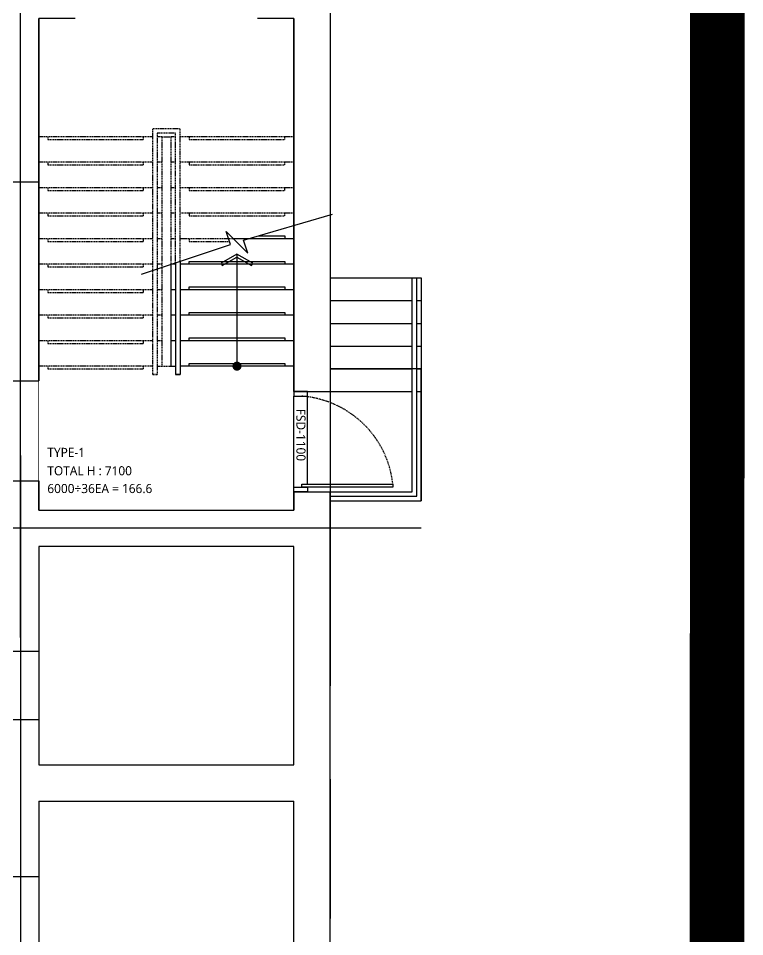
# Model space of a CAD drawing. Header units: millimetres. Extents: x -27104 to 125781, y -3376 to 46996.
# Drawn here: x 60169.7 to 60325.7, y 18760.5 to 18957.9 of the extents above; entities that cross this region are included whole.
import ezdxf

# ---------------------------------------------------------------- set-up
doc = ezdxf.new("R2010")
doc.units = ezdxf.units.MM
doc.header["$LTSCALE"] = 100
doc.header["$MEASUREMENT"] = 0
for name, pattern in [('-HID', [2.5, 1.5, -1]), ('HID', [2.5, 1.5, -1]), ('HIDDEN2', [0.1875, 0.125, -0.0625])]:
    doc.linetypes.add(name, pattern=pattern)
doc.layers.get('0').update_dxf_attribs({"linetype": 'CONTINUOUS'})
doc.layers.get('Defpoints').update_dxf_attribs({"color": 171, "linetype": 'CONTINUOUS'})
for name, color, linetype in [('251', 251, 'CONTINUOUS'), ('CON', 2, 'CONTINUOUS'), ('DOOR', 4, 'CONTINUOUS'), ('DOOR ELE', 253, 'CONTINUOUS'), ('DOOR(OPEN ELE)', 5, 'CONTINUOUS'), ('ELE9', 9, 'CONTINUOUS'), ('STAIR', 4, 'CONTINUOUS'), ('STAIR(ETC)', 8, 'CONTINUOUS'), ('SYM(STAIR)', 251, 'CONTINUOUS'), ('계단-논슬립', 252, 'CONTINUOUS')]:
    doc.layers.add(name, color=color, linetype=linetype)
doc.styles.add('나눔바른고딕', font='NanumBarunGothic.ttf')

# ---------------------------------------------------------------- blocks, each defined once
blk = doc.blocks.new('기준층 계단실A CORE')
at = {"layer": 'STAIR'}
for p, q in [((1250, -1300), (0, -1300)), ((1350, -1300), (1300, -1300)), ((1350, -1300), (1350, -3820)), ((1450, -1300), (1450, -3820)), ((1500, -1300), (1450, -1300)), ((2800, -1300), (1550, -1300)), ((1250, -1580), (0, -1580)), ((1350, -1580), (1300, -1580)), ((1500, -1580), (1450, -1580)), ((2800, -1580), (1550, -1580)), ((1250, -1860), (0, -1860)), ((1350, -1860), (1300, -1860)), ((1500, -1860), (1450, -1860)), ((2800, -1860), (1550, -1860)), ((1250, -2140), (0, -2140)), ((1350, -2140), (1300, -2140)), ((1500, -2140), (1450, -2140)), ((2800, -2140), (1550, -2140)), ((1250, -2420), (0, -2420)), ((1350, -2420), (1300, -2420)), ((1500, -2420), (1450, -2420)), ((2800, -2420), (1550, -2420)), ((1250, -2700), (0, -2700)), ((1350, -2700), (1300, -2700)), ((1500, -2700), (1450, -2700)), ((2800, -2700), (1550, -2700)), ((1250, -2980), (0, -2980)), ((1350, -2980), (1300, -2980)), ((1500, -2980), (1450, -2980)), ((2800, -2980), (1550, -2980)), ((1250, -3260), (0, -3260)), ((1350, -3260), (1300, -3260)), ((1500, -3260), (1450, -3260)), ((2800, -3260), (1550, -3260)), ((1250, -3540), (0, -3540)), ((1350, -3540), (1300, -3540)), ((1500, -3540), (1450, -3540)), ((2800, -3540), (1550, -3540)), ((1250, -3820), (0, -3820)), ((2800, -3820), (1550, -3820))]:
    blk.add_line(p, q, dxfattribs=at)
for points in [[(1350, -1300), (1450, -1300)], [(1300, -3820), (1500, -3820)]]:
    blk.add_lwpolyline(points, dxfattribs=at)
at = {"layer": 'STAIR(ETC)'}
for p, q in [((1250, -3910), (1250, -1210)), ((1250, -1210), (1550, -1210)), ((1500, -1260), (1300, -1260)), ((1300, -3910), (1250, -3910))]:
    blk.add_line(p, q, dxfattribs=at)
for points in [[(1250, -3910), (1550, -3910), (1550, -1210)], [(1300, -1260), (1300, -3860), (1500, -3860), (1500, -1260)]]:
    blk.add_lwpolyline(points, dxfattribs=at)
at = {"layer": 'SYM(STAIR)'}
for points in [[(625, -3850), (625, -535), (2175, -535), (2175, -2333)], [(1125, -2810), (2104, -2484), (2057, -2342), (2293, -2579), (2246, -2437), (3225, -2151)], [(2175, -2589), (2175, -3820)]]:
    blk.add_lwpolyline(points, dxfattribs=at)
for points in [[(2000, -2231), (2014, -2207), (2175, -2300), (2336, -2207), (2350, -2231), (2175, -2333)], [(2000, -2690), (2014, -2715), (2175, -2622), (2336, -2715), (2350, -2690), (2175, -2589)]]:
    blk.add_lwpolyline(points, close=True, dxfattribs=at)
at = {"layer": 'SYM(STAIR)', "const_width": 50}
for points in [[(650, -3850, -1), (600, -3850, -1)], [(2200, -3820, -1), (2150, -3820, -1)]]:
    blk.add_lwpolyline(points, format="xyb", close=True, dxfattribs=at)
at = {"layer": '계단-논슬립'}
for points in [[(100, -1300), (100, -1330), (1150, -1330), (1150, -1300)], [(1650, -1300), (1650, -1330), (2800, -1330), (2800, -1300)], [(100, -1580), (100, -1610), (1150, -1610), (1150, -1580)], [(1650, -1580), (1650, -1610), (2800, -1610), (2800, -1580)], [(100, -1860), (100, -1890), (1150, -1890), (1150, -1860)], [(1650, -1860), (1650, -1890), (2800, -1890), (2800, -1860)], [(100, -2140), (100, -2170), (1150, -2170), (1150, -2140)], [(1650, -2140), (1650, -2170), (2800, -2170), (2800, -2140)], [(100, -2420), (100, -2450), (1150, -2450), (1150, -2420)], [(1650, -2420), (1650, -2450), (2092, -2450)], [(2407, -2390), (2800, -2390), (2800, -2420)], [(100, -2700), (100, -2730), (1150, -2730), (1150, -2700)], [(1650, -2700), (1650, -2670), (2800, -2670), (2800, -2700)], [(100, -2980), (100, -3010), (1150, -3010), (1150, -2980)], [(1650, -2980), (1650, -2950), (2800, -2950), (2800, -2980)], [(100, -3260), (100, -3290), (1150, -3290), (1150, -3260)], [(1650, -3260), (1650, -3230), (2800, -3230), (2800, -3260)], [(1650, -3540), (1650, -3510), (2800, -3510), (2800, -3540)], [(100, -3540), (100, -3570), (1150, -3570), (1150, -3540)], [(100, -3820), (100, -3850), (1150, -3850), (1150, -3820)], [(1650, -3820), (1650, -3790), (2800, -3790), (2800, -3820)]]:
    blk.add_lwpolyline(points, dxfattribs=at)
at = {"layer": 'Defpoints', "style": '나눔바른고딕'}
for s, p in [('TYPE-1', (93, -4817)), ('TOTAL H : 10000', (93, -5019)), ('10000÷60EA = 166.7', (93, -5214))]:
    blk.add_text(s, height=100, dxfattribs=at).set_placement(p)
blk = doc.blocks.new('지하2층 계단실A CORE')
at = {"ltscale": 0.1}
blk.add_wipeout([(0, 5400), (2800, 5400), (2800, 0), (0, 0)], dxfattribs=at).dxf.layer = '251'
at = {"layer": 'CON', "ltscale": 0.1}
for points in [[(400, 5400), (0, 5400), (0, 1420)], [(2800, 1300), (2800, 5400), (2400, 5400)], [(0, 320), (0, 0), (2800, 0), (2800, 200)]]:
    blk.add_lwpolyline(points, dxfattribs=at)
at = {"layer": 'STAIR'}
for p, q in [((2800, 2980), (2134, 2980)), ((1450, 2698), (1450, 1580)), ((1500, 2700), (1455, 2700)), ((2800, 2700), (1550, 2700)), ((1500, 2420), (1450, 2420)), ((2800, 2420), (1550, 2420)), ((1500, 2140), (1450, 2140)), ((2800, 2140), (1550, 2140)), ((1500, 1860), (1450, 1860)), ((2800, 1860), (1550, 1860)), ((2800, 1580), (1550, 1580))]:
    blk.add_line(p, q, dxfattribs=at)
blk.add_lwpolyline([(1450, 1580), (1500, 1580)], dxfattribs=at)
at = {"layer": 'STAIR(ETC)', "linetype": 'HIDDEN2'}
for p, q in [((1250, 1490), (1250, 4190)), ((1250, 4190), (1550, 4190)), ((1500, 4140), (1300, 4140)), ((1300, 4140), (1300, 1490)), ((1500, 2715), (1500, 4140)), ((1350, 4100), (1300, 4100)), ((1350, 4100), (1350, 1580)), ((1450, 4100), (1450, 2698)), ((1500, 4100), (1450, 4100)), ((1350, 3820), (1300, 3820)), ((1500, 3820), (1450, 3820)), ((1350, 3540), (1300, 3540)), ((1500, 3540), (1450, 3540)), ((1350, 3260), (1300, 3260)), ((1500, 3260), (1450, 3260)), ((1350, 2980), (1300, 2980)), ((1500, 2980), (1450, 2980)), ((1350, 2700), (1300, 2700)), ((1350, 2420), (1300, 2420)), ((1350, 2140), (1300, 2140)), ((1350, 1860), (1300, 1860)), ((1300, 1490), (1250, 1490))]:
    blk.add_line(p, q, dxfattribs=at)
at = {"layer": 'STAIR(ETC)'}
for p, q in [((1550, 2732), (1550, 1490)), ((1500, 2715), (1500, 1490)), ((1550, 1490), (1500, 1490))]:
    blk.add_line(p, q, dxfattribs=at)
at = {"layer": 'STAIR(ETC)', "linetype": 'HIDDEN2'}
for points in [[(1550, 2732), (1550, 4190)], [(1350, 4100), (1450, 4100)], [(1300, 1580), (1450, 1580)], [(1250, 1490), (1300, 1490)]]:
    blk.add_lwpolyline(points, dxfattribs=at)
at = {"layer": 'STAIR(ETC)'}
blk.add_lwpolyline([(1500, 1490), (1550, 1490)], dxfattribs=at)
at = {"layer": 'SYM(STAIR)'}
for points in [[(1125, 2590), (2104, 2916), (2057, 3058), (2293, 2821), (2246, 2963), (3225, 3249)], [(2175, 2811), (2175, 1580)]]:
    blk.add_lwpolyline(points, dxfattribs=at)
blk.add_lwpolyline([(2000, 2710), (2014, 2685), (2175, 2778), (2336, 2685), (2350, 2710), (2175, 2811)], close=True, dxfattribs=at)
at = {"layer": 'SYM(STAIR)', "const_width": 50}
blk.add_lwpolyline([(2200, 1580, -1), (2150, 1580, -1)], format="xyb", close=True, dxfattribs=at)
at = {"layer": '계단-논슬립', "linetype": 'HIDDEN2'}
for p, q in [((1250, 4100), (0, 4100)), ((2800, 4100), (1550, 4100)), ((1250, 3820), (0, 3820)), ((2800, 3820), (1550, 3820)), ((1250, 3540), (0, 3540)), ((2800, 3540), (1550, 3540)), ((1250, 3260), (0, 3260)), ((2800, 3260), (1550, 3260)), ((1250, 2980), (0, 2980)), ((2134, 2980), (1550, 2980)), ((1250, 2700), (0, 2700)), ((1250, 2420), (0, 2420)), ((1250, 2140), (0, 2140)), ((1250, 1860), (0, 1860)), ((1250, 1580), (0, 1580))]:
    blk.add_line(p, q, dxfattribs=at)
for points in [[(100, 4100), (100, 4070), (1150, 4070), (1150, 4100)], [(1650, 4100), (1650, 4070), (2700, 4070), (2700, 4100)], [(100, 3820), (100, 3790), (1150, 3790), (1150, 3820)], [(1650, 3820), (1650, 3790), (2700, 3790), (2700, 3820)], [(100, 3540), (100, 3510), (1150, 3510), (1150, 3540)], [(1650, 3540), (1650, 3510), (2700, 3510), (2700, 3540)], [(100, 3260), (100, 3230), (1150, 3230), (1150, 3260)], [(1650, 3260), (1650, 3230), (2700, 3230), (2700, 3260)], [(100, 2980), (100, 2950), (1150, 2950), (1150, 2980)], [(1650, 2980), (1650, 2950), (2092, 2950)], [(100, 2700), (100, 2670), (1150, 2670), (1150, 2700)], [(100, 2420), (100, 2390), (1150, 2390), (1150, 2420)], [(100, 2140), (100, 2110), (1150, 2110), (1150, 2140)], [(100, 1860), (100, 1830), (1150, 1830), (1150, 1860)], [(100, 1580), (100, 1550), (1150, 1550), (1150, 1580)]]:
    blk.add_lwpolyline(points, dxfattribs=at)
at = {"layer": '계단-논슬립'}
for points in [[(2407, 3010), (2700, 3010), (2700, 2980)], [(1650, 2700), (1650, 2730), (2700, 2730), (2700, 2700)], [(1650, 2420), (1650, 2450), (2700, 2450), (2700, 2420)], [(1650, 2140), (1650, 2170), (2700, 2170), (2700, 2140)], [(1650, 1860), (1650, 1890), (2700, 1890), (2700, 1860)], [(1650, 1580), (1650, 1610), (2700, 1610), (2700, 1580)]]:
    blk.add_lwpolyline(points, dxfattribs=at)
at = {"layer": 'Defpoints', "style": '나눔바른고딕'}
for s, p in [('TYPE-1', (93, 583)), ('TOTAL H : 7100', (93, 381)), ('6000÷36EA = 166.6', (93, 186))]:
    blk.add_text(s, height=100, dxfattribs=at).set_placement(p)
blk = doc.blocks.new('A$C48EA7C17')
at = {"layer": 'DOOR'}
for points in [[(965, 1088), (1000, 1088), (1000, 88), (965, 88)], [(-50, 0), (0, 0), (0, 150), (-50, 150)], [(1050, 0), (1000, 0), (1000, 150), (1050, 150)]]:
    blk.add_lwpolyline(points, close=True, dxfattribs=at)
at = {"layer": 'DOOR ELE', "ltscale": 0.1}
for points in [[(965, 150), (0, 150)], [(1000, 0), (0, 0)]]:
    blk.add_lwpolyline(points, dxfattribs=at)
at = {"layer": 'DOOR(OPEN ELE)', "linetype": 'HID', "ltscale": 0.05}
blk.add_arc((1084, 7), 1087, 96.2785, 175.7623, dxfattribs=at)
at = {"layer": 'Defpoints', "style": '나눔바른고딕'}
blk.add_text('FSD-1100', height=100, dxfattribs=at).set_placement((139, 28))
blk = doc.blocks.new('ggtyu')
at = {"layer": 'ELE9', "color": 253, "ltscale": 0.1}
for p, q in [((59980.71, 18988.65), (59980.71, 19149.07)), ((59996.36, 19086.46), (59738.12, 19086.46)), ((60066.79, 19012.12), (59957.24, 19012.12))]:
    blk.add_line(p, q, dxfattribs=at)
at = {"layer": 'ELE9', "color": 253, "ltscale": 1000}
for p, q in [((59992.45, 19121.68), (59984.63, 19121.68)), ((60039.4, 19121.68), (60031.58, 19121.68))]:
    blk.add_line(p, q, dxfattribs=at)
at = {"layer": 'ELE9', "color": 253, "ltscale": 10, "const_width": 11.74}
blk.add_lwpolyline([(56050.66, 16905.19), (60130.09, 16905.19), (60130.38, 19302.64), (58117.4, 19302.45)], dxfattribs=at)
at = {"layer": 'ELE9', "color": 253, "linetype": '-HID', "ltscale": 0.2}
for points in [[(59980.71, 19129.5), (60047.23, 19129.5), (60047.23, 19008.21)], [(60047.23, 19008.21), (60047.23, 18898.65), (59984.63, 18898.65)]]:
    blk.add_lwpolyline(points, dxfattribs=at)
at = {"layer": 'ELE9', "color": 253}
blk.add_lwpolyline([(59992.45, 19121.68), (59984.63, 19121.68), (59984.63, 19016.03), (60039.4, 19016.03), (60039.4, 19121.68), (60031.58, 19121.68)], dxfattribs=at)
at = {"layer": 'ELE9', "color": 253, "ltscale": 1000}
for points in [[(59984.63, 19043.82), (59984.63, 19121.68)], [(60039.4, 19121.68), (60039.4, 19041.47)], [(60039.4, 19019.95), (60039.4, 19016.03), (59984.63, 19016.03), (59984.63, 19022.3)], [(60039.4, 19008.21), (59984.63, 19008.21)], [(59984.63, 19008.21), (59984.63, 18985.71)], [(60039.4, 18961.26), (60039.4, 19008.21)], [(59976.8, 18985.71), (59984.63, 18985.71)], [(59976.8, 18971.04), (59984.63, 18971.04)], [(59984.63, 18971.04), (59984.63, 18961.26)], [(59984.63, 18961.26), (60039.4, 18961.26)], [(59984.63, 18953.43), (59984.63, 18937.29)], [(59984.63, 18922.62), (59984.63, 18906.48), (60039.4, 18906.48), (60039.4, 18953.43)], [(59984.63, 18953.43), (60039.4, 18953.43)], [(59976.8, 18937.29), (59984.63, 18937.29)]]:
    blk.add_lwpolyline(points, dxfattribs=at)
at = {"layer": 'ELE9', "color": 253, "ltscale": 0.1}
for points in [[(60066.79, 19065.92), (60066.79, 19017.99)], [(60065.82, 19061.03), (60066.79, 19061.03)], [(60065.82, 19056.14), (60066.79, 19056.14)], [(60065.82, 19051.25), (60066.79, 19051.25)], [(60065.82, 19046.36), (60066.79, 19046.36)], [(60065.82, 19041.47), (60066.79, 19041.47)], [(59980.71, 19027.77), (59980.71, 18879.09)], [(59984.63, 18985.71), (59984.63, 18971.04)], [(59984.63, 18937.29), (59984.63, 18922.62)]]:
    blk.add_lwpolyline(points, dxfattribs=at)
at = {"layer": 'ELE9', "color": 253, "xscale": 0.01956378461538462, "yscale": 0.01956378461538462, "zscale": 0.01956378461538462}
blk.add_blockref('기준층 계단실A CORE', (59984.63, 19121.68), dxfattribs=at)
blk.add_blockref('지하2층 계단실A CORE', (59984.63, 19016.03), dxfattribs=at)
at = {"layer": 'ELE9', "color": 253, "ltscale": 0.1}
for points in [[(59895.61, 19225.37), (59976.8, 19225.37), (59976.8, 19129.5), (60047.23, 19129.5), (60047.23, 19041.47)], [(60047.23, 19065.92), (60066.79, 19065.92)], [(60047.23, 19018.97), (60065.82, 19018.97), (60065.82, 19065.92)], [(60047.23, 19019.95), (60064.84, 19019.95), (60064.84, 19065.92)], [(60047.23, 19061.03), (60064.84, 19061.03)], [(60047.23, 19056.14), (60064.84, 19056.14)], [(60047.23, 19051.25), (60064.84, 19051.25)], [(60047.23, 19046.36), (60064.84, 19046.36)], [(60047.23, 19017.99), (60066.79, 19017.99), (60066.79, 19046.36), (60047.23, 19046.36)], [(59976.8, 19043.82), (59984.63, 19043.82)], [(60039.4, 19041.47), (60047.23, 19041.47)], [(60047.23, 19041.47), (60047.23, 19019.95)], [(60047.23, 19041.47), (60064.84, 19041.47)], [(59976.8, 19022.3), (59984.63, 19022.3)], [(60039.4, 19019.95), (60047.23, 19019.95)], [(60047.23, 18893.76), (60047.23, 19019.95)], [(60047.23, 19017.99), (60066.79, 19017.99)]]:
    blk.add_lwpolyline(points, dxfattribs=at)
at = {"layer": 'ELE9', "color": 253, "ltscale": 0.1, "xscale": 0.01956378461538462, "yscale": 0.01956378461538462, "zscale": 0.01956378461538462, "rotation": 270}
blk.add_blockref('A$C48EA7C17', (60039.4, 19040.49), dxfattribs=at)

msp = doc.modelspace()

# ---------------------------------------------------------------- block references
msp.add_blockref('ggtyu', (189.46, -163.8))

doc.saveas('drawing.dxf')
